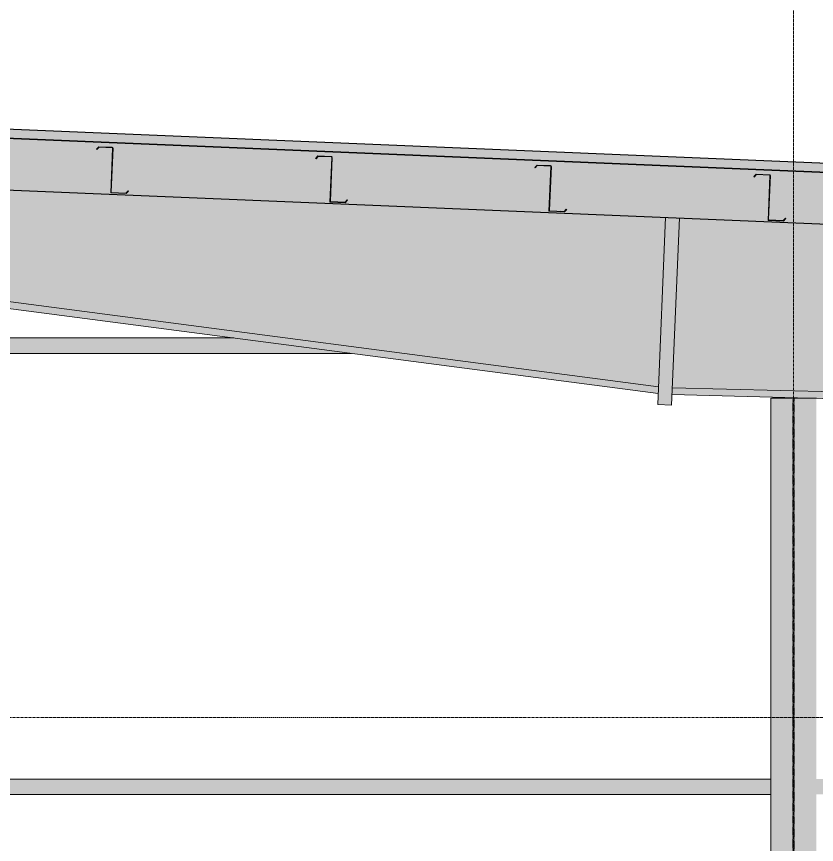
# Model space of a CAD drawing. Header units: inches. Extents: x -55396 to -733, y -290 to 853.
# Drawn here: x -16872.5 to -16697.5, y 230.2 to 411.4 of the extents above; entities that cross this region are included whole.
import ezdxf

# ---------------------------------------------------------------- set-up
doc = ezdxf.new("R2010")
doc.units = ezdxf.units.IN
doc.header["$MEASUREMENT"] = 0
doc.linetypes.add('Grid Line 1_2_', pattern=[0.875, 0.5, -0.125, 0.125, -0.125])
doc.linetypes.add('Hidden 1_8_', pattern=[0.1875, 0.125, -0.0625])
for name, color, linetype, lineweight in [('A-CLNG', 13, 'Continuous', 9), ('A-CLNG-PATT', 13, 'Continuous', 25), ('A-FLOR-LEVL', 51, 'Continuous', 9), ('A-ROOF', 132, 'Continuous', 9), ('S-BEAM', 12, 'Continuous', 9), ('S-COLS', 52, 'Continuous', 9), ('S-GRID', 1, 'Continuous', 9)]:
    doc.layers.add(name, color=color, linetype=linetype, lineweight=lineweight)
pattern_1 = [(45, (22011.012, 102), (-19.007, 19.007), []), (45, (22011.012, 130.8), (-19.007, 19.007), [])]

# ---------------------------------------------------------------- blocks, each defined once
blk = doc.blocks.new('W-Wide Flange-Column - B1_B-1279047-Section 1')
at = {"layer": 'S-COLS', "linetype": 'Hidden 1_8_'}
for p, q in [((21626.15, 37.11), (21626.15, 327.87)), ((21626.46, 327.87), (21626.46, 37.12))]:
    blk.add_line(p, q, dxfattribs=at)
blk = doc.blocks.new('Girt_Z - 10_D-V315-Section 1')
at = {"layer": 'S-BEAM', "lineweight": 15}
for p, q in [((21474.25, 382.91), (21473.74, 382.35)), ((21473.74, 382.35), (21473.82, 382.28)), ((21473.82, 382.28), (21474.3, 382.79)), ((21477.18, 382.78), (21474.25, 382.91)), ((21474.3, 382.79), (21477.18, 382.67)), ((21477.25, 382.59), (21476.85, 372.79)), ((21476.96, 372.97), (21477.36, 382.59)), ((21480.64, 373.28), (21480.17, 372.76)), ((21480.22, 372.65), (21480.72, 373.2)), ((21480.72, 373.2), (21480.64, 373.28)), ((21476.85, 372.79), (21480.22, 372.65)), ((21480.17, 372.76), (21477.03, 372.89))]:
    blk.add_line(p, q, dxfattribs=at)
for centre, radius, start, end in [((21477.18, 382.6), 0.187, 357.6141, 87.6141), ((21477.18, 382.6), 0.0782, 357.6141, 85.4913), ((21477.04, 372.97), 0.0782, 177.6141, 264.5717)]:
    blk.add_arc(centre, radius, start, end, dxfattribs=at)
blk = doc.blocks.new('Girt_Z - 10_D-V316-Section 1')
at = {"layer": 'S-BEAM'}
h = blk.add_hatch(dxfattribs=at)
h.set_pattern_fill('FP_20', color=256, style=0, pattern_type=2)
h.set_pattern_definition(pattern_1)
h.paths.add_polyline_path([(21528.18, 370.65), (21528.68, 371.2), (21528.6, 371.28), (21528.13, 370.76), (21524.99, 370.89), (21524.8, 370.79)], flags=0)
h.paths.add_polyline_path([(21524.8, 370.79), (21524.92, 370.97), (21525.32, 380.59), (21525.21, 380.59)], flags=0)
h.paths.add_polyline_path([(21521.78, 380.28), (21522.25, 380.8), (21525.14, 380.68), (21525.14, 380.79), (21522.21, 380.91), (21521.7, 380.35)], flags=0)
at = {"layer": 'S-BEAM', "lineweight": 15}
for p, q in [((21522.21, 380.91), (21521.7, 380.35)), ((21521.78, 380.28), (21522.25, 380.8)), ((21525.14, 380.79), (21522.21, 380.91)), ((21522.25, 380.8), (21525.14, 380.68)), ((21525.21, 380.59), (21524.8, 370.79)), ((21524.92, 370.97), (21525.32, 380.59)), ((21521.7, 380.35), (21521.78, 380.28)), ((21524.8, 370.79), (21528.18, 370.65)), ((21528.13, 370.76), (21524.99, 370.89)), ((21528.6, 371.28), (21528.13, 370.76)), ((21528.18, 370.65), (21528.68, 371.2)), ((21528.68, 371.2), (21528.6, 371.28))]:
    blk.add_line(p, q, dxfattribs=at)
for centre, radius, start, end in [((21525.13, 380.6), 0.187, 357.6141, 87.6141), ((21525.13, 380.6), 0.0782, 357.6141, 85.4913), ((21525, 370.97), 0.0782, 177.6141, 264.5717)]:
    blk.add_arc(centre, radius, start, end, dxfattribs=at)
blk = doc.blocks.new('Girt_Z - 10_D-V317-Section 1')
at = {"layer": 'S-BEAM'}
h = blk.add_hatch(dxfattribs=at)
h.set_pattern_fill('FP_20', color=256, style=0, pattern_type=2)
h.set_pattern_definition(pattern_1)
h.paths.add_polyline_path([(21576.14, 368.65), (21576.64, 369.21), (21576.56, 369.28), (21576.09, 368.76), (21572.95, 368.89), (21572.76, 368.79)], flags=0)
h.paths.add_polyline_path([(21572.76, 368.79), (21572.88, 368.97), (21573.28, 378.59), (21573.17, 378.6)], flags=0)
h.paths.add_polyline_path([(21569.74, 378.28), (21570.21, 378.8), (21573.1, 378.68), (21573.1, 378.79), (21570.17, 378.91), (21569.66, 378.36)], flags=0)
at = {"layer": 'S-BEAM', "lineweight": 15}
for p, q in [((21570.17, 378.91), (21569.66, 378.36)), ((21569.74, 378.28), (21570.21, 378.8)), ((21573.1, 378.79), (21570.17, 378.91)), ((21570.21, 378.8), (21573.1, 378.68)), ((21569.66, 378.36), (21569.74, 378.28)), ((21573.17, 378.6), (21572.76, 368.79)), ((21572.88, 368.97), (21573.28, 378.59)), ((21572.76, 368.79), (21576.14, 368.65)), ((21576.09, 368.76), (21572.95, 368.89)), ((21576.56, 369.28), (21576.09, 368.76)), ((21576.14, 368.65), (21576.64, 369.21)), ((21576.64, 369.21), (21576.56, 369.28))]:
    blk.add_line(p, q, dxfattribs=at)
for centre, radius, start, end in [((21573.09, 378.6), 0.187, 357.6141, 87.6141), ((21573.09, 378.6), 0.0782, 357.6141, 85.4913), ((21572.96, 368.97), 0.0782, 177.6141, 264.5717)]:
    blk.add_arc(centre, radius, start, end, dxfattribs=at)
blk = doc.blocks.new('Girt_Z - 10_D-V318-Section 1')
at = {"layer": 'S-BEAM', "lineweight": 15}
for p, q in [((21618.12, 376.91), (21617.62, 376.36)), ((21617.7, 376.28), (21618.17, 376.8)), ((21621.06, 376.79), (21618.12, 376.91)), ((21618.17, 376.8), (21621.06, 376.68)), ((21617.62, 376.36), (21617.7, 376.28)), ((21621.13, 376.6), (21620.72, 366.79)), ((21620.84, 366.98), (21621.24, 376.59)), ((21620.72, 366.79), (21624.09, 366.65)), ((21624.05, 366.76), (21620.91, 366.9)), ((21624.52, 367.28), (21624.05, 366.76)), ((21624.09, 366.65), (21624.6, 367.21)), ((21624.6, 367.21), (21624.52, 367.28))]:
    blk.add_line(p, q, dxfattribs=at)
for centre, radius, start, end in [((21621.05, 376.6), 0.187, 357.6141, 87.6141), ((21621.05, 376.6), 0.0782, 357.6141, 85.4913), ((21620.92, 366.97), 0.0782, 177.6141, 264.5717)]:
    blk.add_arc(centre, radius, start, end, dxfattribs=at)
blk = doc.blocks.new('columns and girder2 - one-1334686-Section 1')
at = {"layer": 'S-BEAM'}
h = blk.add_hatch(color=256, dxfattribs=at)
h.paths.add_polyline_path([(22306.55, 296.86), (22306.55, 298.38), (22142.86, 326.52), (22023.34, 319.62), (22023.28, 318.13), (22143.02, 324.97), (22297.96, 298.33)], flags=0)
h.paths.add_polyline_path([(22020.28, 318.09), (22020.34, 319.59), (21599.75, 330.15), (21599.68, 328.66), (22020.18, 318.1)], flags=0)
h.paths.add_polyline_path([(21596.69, 328.89), (21596.75, 330.39), (21362.99, 361.02), (21190.8, 336.44), (21190.8, 334.93), (21363, 359.5), (21596.59, 328.9)], flags=0)
h.paths.add_polyline_path([(21135.05, 387.53), (21135.03, 389.03), (21134.3, 389.03), (21134.3, 387.56)], flags=0)
h = blk.add_hatch(color=256, dxfattribs=at)
h.paths.add_polyline_path([(21135.8, 0), (21147.8, 0), (21187.8, 332.48), (21187.8, 335.23), (21135.8, 335.22), (21135.8, 37.38)], flags=0)
h.paths.add_polyline_path([(22356.63, 0), (22358.05, 0), (22358.05, 297.12), (22309.55, 297.12), (22309.55, 294.37), (22349.64, 0), (22350.85, 0)], flags=0)
h.paths.add_polyline_path([(22309.55, 298.12), (22358.05, 298.12), (22358.05, 324.33), (22354.04, 324.33), (22354.04, 324.68), (22355.41, 324.68), (22355.81, 324.9), (22355.93, 325.2), (22355.93, 335.65), (22355.78, 335.92), (22309.55, 337.76), (22309.55, 298.33)], flags=0)
h.paths.add_polyline_path([(22306.55, 298.38), (22306.55, 337.97), (22024.6, 349.72), (22023.34, 319.64), (22143.02, 326.49), (22297.96, 299.86)], flags=0)
h.paths.add_polyline_path([(22020.34, 319.59), (22021.6, 349.84), (21601.3, 367.35), (21599.75, 330.16), (22020.18, 319.6)], flags=0)
h.paths.add_polyline_path([(22356.69, 324.68), (22358.05, 324.68), (22358.05, 335.82), (22356.27, 335.9), (22356.17, 335.65), (22356.24, 325.02), (22356.32, 324.83)], flags=0)
h.paths.add_polyline_path([(21596.75, 330.39), (21598.3, 367.48), (21190.8, 384.46), (21190.8, 336.44), (21363, 361.02), (21596.59, 330.41)], flags=0)
h.paths.add_polyline_path([(21135.8, 336.23), (21187.8, 336.23), (21187.8, 384.58), (21135.8, 386.75), (21135.8, 336.51)], flags=0)
h = blk.add_hatch(color=256, dxfattribs=at)
h.paths.add_polyline_path([(22309.55, 294.37), (22309.55, 337.84), (22306.55, 337.97), (22306.55, 294.37)], flags=0)
h.paths.add_polyline_path([(22023.18, 315.75), (22024.6, 349.72), (22021.6, 349.84), (22020.18, 315.87)], flags=0)
h.paths.add_polyline_path([(21599.59, 326.39), (21601.3, 367.35), (21598.3, 367.48), (21596.59, 326.51)], flags=0)
h.paths.add_polyline_path([(21190.8, 332.48), (21190.8, 384.46), (21187.8, 384.58), (21187.8, 332.48)], flags=0)
for p, q in [((21598.3, 367.48), (21596.59, 326.51)), ((21599.59, 326.39), (21601.3, 367.35)), ((21596.75, 330.39), (21362.99, 361.02)), ((21363, 359.5), (21596.69, 328.89)), ((22020.34, 319.59), (21599.75, 330.16)), ((21599.68, 328.66), (22020.28, 318.09)), ((21596.59, 326.51), (21599.59, 326.39))]:
    blk.add_line(p, q, dxfattribs=at)
blk = doc.blocks.new('Girt_Z - 10_D-1223971-Section 1')
at = {"layer": 'S-BEAM'}
h = blk.add_hatch(color=256, dxfattribs=at)
h.paths.add_polyline_path([(21391.05, 241.19), (21621.3, 241.19), (21621.3, 244.56), (21391.05, 244.56)], flags=0)
h.paths.add_polyline_path([(21631.3, 241.19), (21680.29, 241.19), (21679.21, 244.56), (21631.3, 244.56)], flags=0)
h.paths.add_polyline_path([(21683.56, 241.19), (21708.75, 241.19), (21708.75, 244.56), (21682.49, 244.56)], flags=0)
h.paths.add_polyline_path([(21715.37, 241.19), (21740.55, 241.19), (21741.63, 244.56), (21715.37, 244.56), (21715.37, 242.51)], flags=0)
h.paths.add_polyline_path([(21756.5, 241.19), (21861.55, 241.19), (21861.55, 244.56), (21744.9, 244.56), (21743.83, 241.19), (21756.36, 241.19)], flags=0)
h.paths.add_polyline_path([(22269.91, 241.19), (22315.28, 241.19), (22314.82, 244.56), (22248.47, 244.56), (22246.71, 241.19), (22269.7, 241.19)], flags=0)
h.paths.add_polyline_path([(22244.59, 241.19), (22246.35, 244.56), (22185.09, 244.56), (22185, 241.19), (22220.49, 241.19)], flags=0)
h.paths.add_polyline_path([(21873.55, 241.19), (22082.07, 241.19), (22077.6, 244.56), (21873.55, 244.56)], flags=0)
h.paths.add_polyline_path([(22178.37, 241.19), (22178.37, 244.56), (22148.5, 244.56), (22146.05, 241.19), (22162.39, 241.19)], flags=0)
h.paths.add_polyline_path([(22145.66, 241.19), (22148.12, 244.56), (22112.8, 244.56), (22112.8, 241.19), (22143.02, 241.19)], flags=0)
h.paths.add_polyline_path([(22104.8, 241.19), (22104.8, 244.56), (22078.02, 244.56), (22082.48, 241.19), (22104.29, 241.19)], flags=0)
for p, q in [((21391.05, 244.56), (21621.3, 244.56)), ((21391.05, 241.19), (21621.3, 241.19))]:
    blk.add_line(p, q, dxfattribs=at)
blk = doc.blocks.new('Girt_Z - 10_D-1223979-Section 1')
at = {"layer": 'S-BEAM'}
h = blk.add_hatch(color=256, dxfattribs=at)
h.paths.add_polyline_path([(21391.05, 337.69), (21529.53, 337.69), (21503.77, 341.06), (21391.05, 341.06)], flags=0)
h.paths.add_polyline_path([(21210.15, 337.69), (21219.18, 337.69), (21243.2, 341.06), (21233.79, 341.06), (21212.41, 338.01)], flags=0)
for p, q in [((21233.79, 341.06), (21243.2, 341.06)), ((21391.05, 341.06), (21503.77, 341.06)), ((21210.15, 337.69), (21219.18, 337.69)), ((21391.05, 337.69), (21529.53, 337.69))]:
    blk.add_line(p, q, dxfattribs=at)

msp = doc.modelspace()

# ---------------------------------------------------------------- hatches: boundary and pattern name
at = {"layer": 'A-CLNG-PATT', "lineweight": 9}
h = msp.add_hatch(dxfattribs=at)
h.set_pattern_fill('FP_21', color=256, style=0, pattern_type=2)
h.set_pattern_definition([(161.57, (22011.972, 102.96), (-7.6802237, -0.0009796), [0, -54.643, 6.067, 0]), (18.43, (22010.052, 102.96), (-7.6802237, 0.0009796), [0, -54.643, 6.067, 0]), (108.43, (22011.972, 102.96), (3.8382953, -19.20136532), [18.211, -42.499]), (71.57, (22010.052, 102.96), (3.8382953, 19.20136532), [18.211, -42.499])])
h.paths.add_polyline_path([(-15956.21, 335.22), (-15956.21, 346.48), (-17193.72, 398.04), (-17193.72, 386.78), (-16069.55, 339.94)], flags=0)
at = {"layer": 'A-ROOF'}
msp.add_hatch(color=256, dxfattribs=at).paths.add_polyline_path([(-15892.97, 343.84), (-15892.97, 345.84), (-17208.32, 400.65), (-17208.32, 398.65), (-15914.61, 344.74)], flags=0)
at = {"layer": 'S-COLS', "lineweight": 5}
h = msp.add_hatch(color=256, dxfattribs=at)
h.paths.add_polyline_path([(-16707.47, 0), (-16697.47, 0), (-16697.47, 4), (-16707.47, 4)], flags=0)
h.paths.add_polyline_path([(-16698.97, 28.5), (-16697.47, 28.5), (-16697.47, 31.5), (-16707.47, 31.5), (-16707.47, 28.5)], flags=0)
h.paths.add_polyline_path([(-16697.47, 32.5), (-16697.47, 34.88), (-16707.47, 34.88), (-16707.47, 32.5), (-16698.97, 32.5)], flags=0)
h.paths.add_polyline_path([(-16701.9, 37.12), (-16697.47, 37.13), (-16697.47, 327.87), (-16707.47, 327.87), (-16707.47, 37.12), (-16702.02, 37.12)], flags=0)

# ---------------------------------------------------------------- linework, layer by layer
at = {"layer": 'A-CLNG', "lineweight": 25}
for p, q in [((-15956.21, 346.48), (-17193.72, 398.04)), ((-17193.72, 386.78), (-15956.21, 335.22))]:
    msp.add_line(p, q, dxfattribs=at)
at = {"layer": 'A-FLOR-LEVL', "linetype": 'Grid Line 1_2_'}
msp.add_line((-17967.17, 258), (-15101.4, 258), dxfattribs=at)
at = {"layer": 'A-ROOF', "lineweight": 25}
for p, q in [((-15892.97, 345.84), (-17208.32, 400.65)), ((-17208.32, 398.65), (-15892.97, 343.84))]:
    msp.add_line(p, q, dxfattribs=at)
at = {"layer": 'S-COLS'}
for q in [(-16697.47, 327.87), (-16707.47, 37.12)]:
    msp.add_line((-16707.47, 327.87), q, dxfattribs=at)
at = {"layer": 'S-GRID', "linetype": 'Grid Line 1_2_'}
msp.add_line((-16702.47, -273.16), (-16702.47, 738.66), dxfattribs=at)
msp.add_line((-16702.47, -273.16), (-16702.47, 738.66), dxfattribs=at)

# ---------------------------------------------------------------- block references
at = {"layer": 'S-BEAM'}
for name in ['columns and girder2 - one-1334686-Section 1', 'Girt_Z - 10_D-V315-Section 1', 'Girt_Z - 10_D-V316-Section 1', 'Girt_Z - 10_D-V317-Section 1', 'Girt_Z - 10_D-V318-Section 1', 'Girt_Z - 10_D-1223979-Section 1', 'Girt_Z - 10_D-1223971-Section 1']:
    msp.add_blockref(name, (-38328.77, 0), dxfattribs=at)
at = {"layer": 'S-COLS', "linetype": 'Hidden 1_8_'}
msp.add_blockref('W-Wide Flange-Column - B1_B-1279047-Section 1', (-38328.77, 0), dxfattribs=at)

doc.saveas('drawing.dxf')
